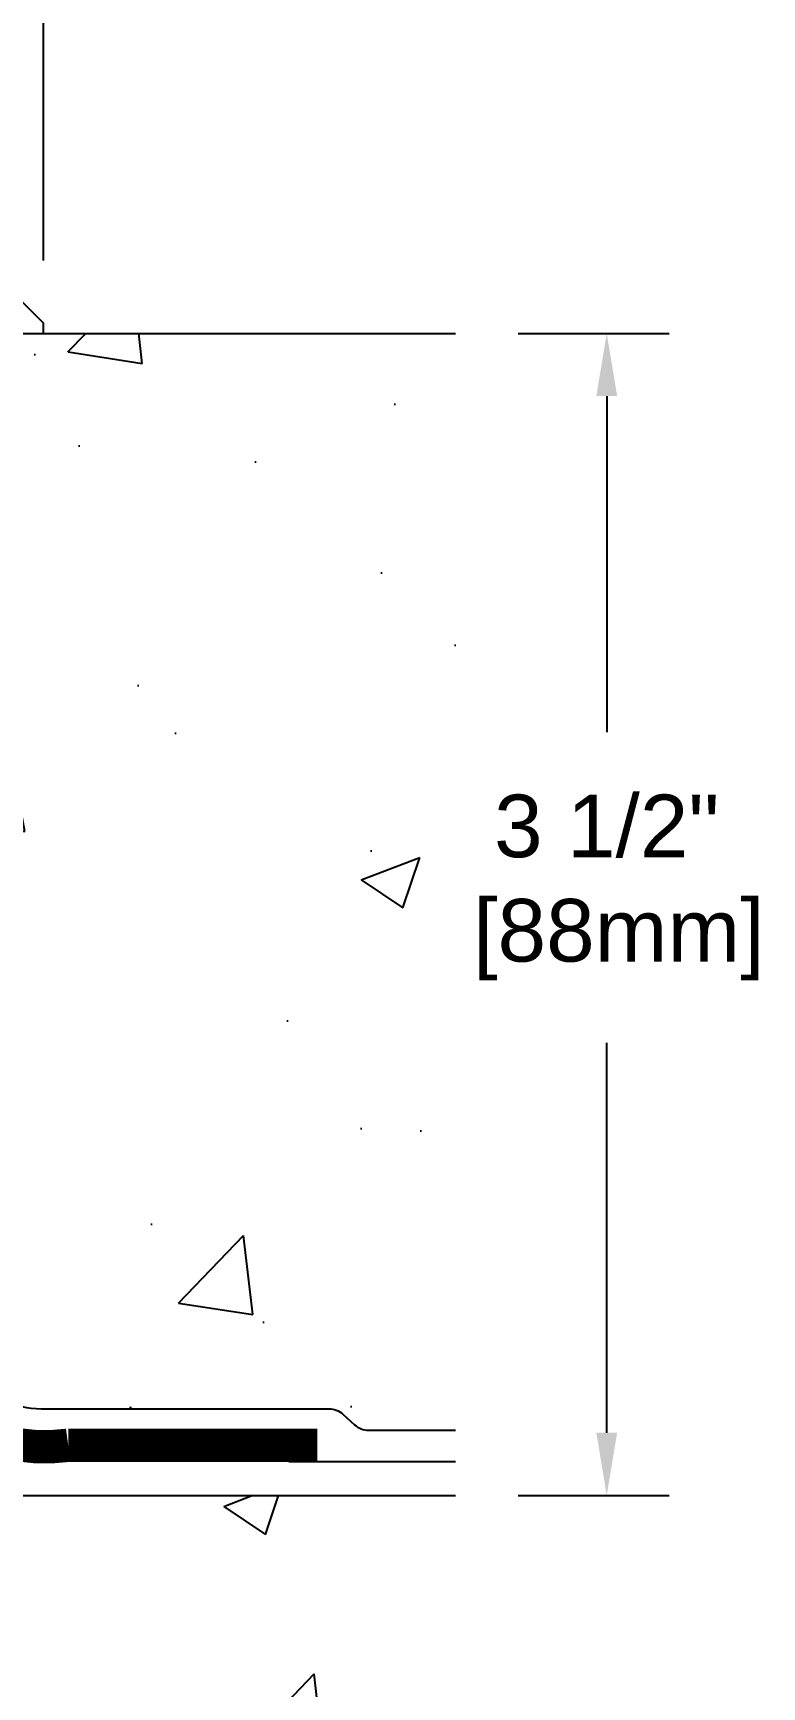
# Model space of a CAD drawing. Header units: inches. Extents: x 7.7 to 47.3, y -8.1 to 5.2.
# Drawn here: x 25.696 to 27.881, y -2.976 to 1.978 of the extents above; entities that cross this region are included whole.
import ezdxf

# ---------------------------------------------------------------- set-up
doc = ezdxf.new("R2010")
doc.units = ezdxf.units.IN
doc.header["$MEASUREMENT"] = 0
for name, color, linetype in [('Conditions', 1, 'Continuous'), ('Dimensions', 3, 'Continuous'), ('Fillers', 2, 'Continuous')]:
    doc.layers.add(name, color=color, linetype=linetype)
doc.styles.add('ARIAL', font='arial.ttf')
doc.dimstyles.new('Arial', dxfattribs={"dimscale": 1.5, "dimtxt": 0.125, "dimasz": 0.125, "dimexe": 0.125, "dimexo": 0.125, "dimgap": 0.125, "dimtad": 0, "dimtih": 1, "dimtoh": 1, "dimdec": 4, "dimzin": 0, "dimdsep": 46, "dimlunit": 4, "dimtxsty": 'ARIAL', "dimcen": 0.125, "dimadec": 0, "dimazin": 0, "dimtfac": 1, "dimtdec": 4, "dimtofl": 0, "dimtmove": 0, "dimatfit": 3, "dimfxl": 0, "dimfrac": 2, "dimtolj": 1, "dimtzin": 0, "dimarcsym": 0})

# ---------------------------------------------------------------- blocks, each defined once
blk = doc.blocks.new('*D26')
at = {"layer": 'Defpoints', "color": 0}
for p in [(26.96275184606649, 1.07789896189874), (26.96275184606649, -2.402224634712648), (27.41577892391273, -2.402224634712649)]:
    blk.add_point(p, dxfattribs=at)
at = {"layer": 'Dimensions', "color": 0, "lineweight": -2}
for p, q in [((27.15025184606649, 1.07789896189874), (27.60327892391273, 1.077898961898739)), ((27.41577892391273, 0.8903989618987395), (27.41577892391273, -0.1161318169146265)), ((27.41577892391273, -2.214724634712649), (27.41577892391273, -1.04715159863359)), ((27.15025184606649, -2.402224634712649), (27.60327892391273, -2.402224634712649))]:
    blk.add_line(p, q, dxfattribs=at)
at = {"layer": 'Dimensions', "color": 0}
for points in [[(27.38452892391273, 0.8903989618987395), (27.44702892391273, 0.8903989618987395), (27.41577892391273, 1.07789896189874)], [(27.38452892391273, -2.214724634712649), (27.44702892391273, -2.214724634712649), (27.41577892391273, -2.402224634712649)]]:
    blk.add_solid(points, dxfattribs=at)
at = {"layer": 'Dimensions', "color": 0, "insert": (27.41577892391273, -0.5816417077741036), "char_height": 0.1875, "attachment_point": 5, "style": 'ARIAL'}
blk.add_mtext('\\A1;3 1/2"\\P [88mm]', dxfattribs=at)
blk = doc.blocks.new('*D23')
at = {"layer": 'Defpoints', "color": 0}
for p in [(25.72689144216054, 3.095833699910354), (12.72939153860573, 1.109148960388083), (25.72689144216054, 1.109148960388088)]:
    blk.add_point(p, dxfattribs=at)
at = {"layer": 'Dimensions', "color": 0, "lineweight": -2}
for p, q in [((12.72939153860573, 1.296648960388083), (12.72939153860573, 3.283333699910354)), ((25.72689144216054, 1.296648960388088), (25.72689144216054, 3.283333699910354)), ((12.91689153860573, 3.095833699910354), (18.55647965545817, 3.095833699910354)), ((25.53939144216054, 3.095833699910354), (19.8998033253081, 3.095833699910354))]:
    blk.add_line(p, q, dxfattribs=at)
at = {"layer": 'Dimensions', "color": 0}
for points in [[(12.91689153860573, 3.127083699910354), (12.91689153860573, 3.064583699910354), (12.72939153860573, 3.095833699910354)], [(25.53939144216054, 3.127083699910354), (25.53939144216054, 3.064583699910354), (25.72689144216054, 3.095833699910354)]]:
    blk.add_solid(points, dxfattribs=at)
at = {"layer": 'Dimensions', "color": 0, "insert": (19.22814149038313, 3.095833699910354), "char_height": 0.1875, "attachment_point": 5, "style": 'ARIAL'}
blk.add_mtext('\\A1;DIM. "{\\fArial|b1|i0|c0|p34;B}"', dxfattribs=at)

msp = doc.modelspace()

# ---------------------------------------------------------------- hatches: boundary and pattern name
at = {"layer": 'Conditions'}
h = msp.add_hatch(dxfattribs=at)
h.set_pattern_fill('AR-CONC', color=256, scale=0.25, style=0)
h.set_pattern_definition([(49.99999999999999, (11.11652757109029, -8.392321944714148), (1.793150456501884, -0.1568803374564878), [0.1875, -2.0625]), (355, (11.11652757109029, -8.392321944714148), (-0.3468783340325, 1.88048033425003), [0.15, -1.65]), (100.4514, (11.26595677109029, -8.405395294714147), (1.446273454285054, 1.723598855152384), [0.1593504749999998, -1.752855279999998]), (46.18420000000001, (11.11652757109029, -7.892321944714148), (2.668102621564111, -0.4137975358225452), [0.28125, -3.09375]), (96.6356, (11.33886943359029, -7.926805212214148), (2.336656763871758, 2.435294677251104), [0.2390257199999998, -2.629282499999997]), (351.1842, (11.11652757109029, -7.892321944714148), (2.336654862834068, 2.435296502313312), [0.225, -2.475]), (21, (11.36652757109029, -8.017321944714148), (1.492267630296154, -1.006547226663347), [0.1875, -2.0625]), (326.0000000000001, (11.36652757109029, -8.017321944714148), (0.6082883298039543, 1.812875112617133), [0.15, -1.65]), (71.4514, (11.49088315359029, -8.101200959714149), (2.100556571453725, 0.806326241774881), [0.159350475, -1.75285528]), (37.50000000000001, (11.11652757109029, -8.392321944714148), (0.03039963829322667, 0.8322346345782787), [0, -1.63, 0, -1.675, 0, -1.65625]), (7.499999999999999, (11.11652757109029, -8.392321944714148), (0.6576738436053715, 0.9860292797059006), [0, -0.955, 0, -1.5925, 0, -0.63125]), (327.5, (10.55902757109029, -8.392321944714148), (1.334556090431023, -0.0563871793359495), [0, -0.625, 0, -1.95, 0, -2.5875]), (317.5, (10.30902757109029, -8.392321944714148), (1.457965423355966, 0.2502624558307941), [0, -0.8125, 0, -1.295, 0, -1.8375])])
h.paths.add_polyline_path([(25.08965042689526, -1.68645533600733, -0.2363382308555735), (25.28980390534085, -1.786660192340622), (25.51981210247997, -2.042565794834082, 0.2363382308555696), (25.71996558092556, -2.14277065116737), (26.58257087867958, -2.14277065116737, -0.1862621352433704), (26.62455704944242, -2.158973659205981), (26.6446818965282, -2.177224634712647), (26.96275184606649, -2.177224634712647), (26.96275184606649, 1.077898961898738), (23.30989461066951, 1.07789896189874), (23.30989459844302, 1.077898953470104), (23.30989459844302, -1.686455336007332)])
h = msp.add_hatch(dxfattribs=at)
h.set_pattern_fill('AR-CONC', color=256, scale=0.25, style=0)
h.set_pattern_definition([(49.99999999999999, (8.328553818925364, -6.442875566541434), (1.793150456501884, -0.1568803374564878), [0.1875, -2.0625]), (355, (8.328553818925364, -6.442875566541434), (-0.3468783340325, 1.88048033425003), [0.15, -1.65]), (100.4514, (8.477983018925364, -6.455948916541435), (1.446273454285054, 1.723598855152384), [0.1593504749999997, -1.752855279999997]), (46.18420000000001, (8.328553818925364, -5.942875566541434), (2.668102621564111, -0.4137975358225452), [0.28125, -3.09375]), (96.6356, (8.550895681425366, -5.977358834041435), (2.336656763871758, 2.435294677251104), [0.2390257199999998, -2.629282499999997]), (351.1842, (8.328553818925364, -5.942875566541434), (2.336654862834068, 2.435296502313312), [0.225, -2.475]), (21, (8.578553818925364, -6.067875566541434), (1.492267630296154, -1.006547226663347), [0.1875, -2.0625]), (326.0000000000001, (8.578553818925364, -6.067875566541434), (0.6082883298039543, 1.812875112617133), [0.15, -1.65]), (71.4514, (8.702909401425366, -6.151754581541435), (2.100556571453725, 0.806326241774881), [0.159350475, -1.75285528]), (37.50000000000001, (8.328553818925364, -6.442875566541434), (0.03039963829322667, 0.8322346345782787), [0, -1.63, 0, -1.675, 0, -1.65625]), (7.499999999999999, (8.328553818925364, -6.442875566541434), (0.6576738436053715, 0.9860292797059006), [0, -0.955, 0, -1.5925, 0, -0.63125]), (327.5, (7.771053818925367, -6.442875566541434), (1.334556090431023, -0.0563871793359495), [0, -0.625, 0, -1.95, 0, -2.5875]), (317.5, (7.521053818925367, -6.442875566541434), (1.457965423355966, 0.2502624558307941), [0, -0.8125, 0, -1.295, 0, -1.8375])])
h.paths.add_polyline_path([(23.52525184606649, -2.402224634712648), (21.46275184606649, -2.402224634712648), (21.46275184606649, -6.402224634712648), (26.96275184606649, -6.402224634712648), (26.96275184606649, -2.402224634712648), (23.90025184606649, -2.402224634712648), (23.90025184606649, -4.909241919250237), (23.88094097650128, -4.909241919250237), (23.90025184606649, -4.980116919250244), (23.90025184606649, -5.02661691925024), (23.88682845230783, -5.049866919250237), (23.53867523982515, -5.049866919250237), (23.5252518460665, -5.02661691925024), (23.52525184606649, -4.980116919250238), (23.54456271563171, -4.909241919250237), (23.52525184606649, -4.909241919250237)])
h.paths.add_polyline_path([(23.14723982355626, -5.448311509290526), (23.93451386857672, -5.448311509290526), (23.93451386857672, -5.957297838303716), (23.14723982355626, -5.957297838303716)], flags=24)
h.paths.add_polyline_path([(25.53235111169138, -3.218229471780172), (27.7118787378851, -3.218229471780172), (27.7118787378851, -3.873882609570077), (25.53235111169138, -3.873882609570077)], flags=9)

# ---------------------------------------------------------------- linework, layer by layer
msp.add_lwpolyline([(12.72939153860573, 1.077898960388083), (25.72689144216054, 1.077898960388088), (25.72689144216054, 1.109148960388088), (25.57064144216054, 1.265398960388088), (12.88564153860573, 1.265398960388083), (12.72939153860573, 1.109148960388083)], close=True)
for p, q in [((23.30989459844302, 1.077898961898736), (26.96275184606649, 1.07789896189874)), ((26.96275184606649, -2.301934193671403), (26.46250138767418, -2.301934193671403))]:
    msp.add_line(p, q, dxfattribs=at)
msp.add_lwpolyline([(23.30989459844302, 1.077898961898736), (23.30989459844302, -1.68645533600733), (25.08965042689526, -1.68645533600733, -0.236338230855574), (25.28980390534085, -1.786660192340622), (25.51981210247997, -2.042565794834082, 0.2363382308555695), (25.71996558092556, -2.14277065116737), (26.58257087867958, -2.14277065116737, -0.1862621352433893), (26.62455704944242, -2.158973659205983), (26.65960008512884, -2.190753755882795, 0.1862621352433767), (26.70158625589169, -2.206956763921407), (26.96275184606649, -2.206956763921407)], format="xyb", dxfattribs=at)
msp.add_lwpolyline([(21.46275184606649, -6.402224634712648), (21.46275184606649, -2.402224634712648), (26.96275184606649, -2.402224634712648)], dxfattribs=at)
at = {"layer": 'Fillers', "const_width": 0.1}
msp.add_lwpolyline([(26.54775831786212, -2.25222463471265), (25.80130392652593, -2.25222463471265, -0.297016365880949), (25.28791982609303, -2.009086772235405, 0.2838842255240975), (24.94934080496021, -1.802602619227925), (22.73792780418795, -1.802602619227925, -0.4058086447974758), (22.60407653352512, -1.665589640817251), (22.60407653352512, -1.665589640817251), (22.83775184606649, -1.233408331255898), (22.76275184606649, 0.6923837273550966, 0.8582024731276421), (22.43704411161574, 0.6923837273550966, 0.05493737734691288), (22.49638047397023, 0.1539772614788895, -0.1788182036553834)], format="xyb", dxfattribs=at)

# ---------------------------------------------------------------- dimensions: what is measured, and where the dimension line sits
at = {"layer": 'Dimensions'}
dim = msp.add_linear_dim(base=(25.72689144216054, 3.095833699910354), p1=(12.72939153860573, 1.109148960388083), p2=(25.72689144216054, 1.109148960388088), text='DIM. "{\\fArial|b1|i0|c0|p34;B}"', dimstyle='Arial', override={"dimpost": '\\X'}, dxfattribs=at)
dim.commit()
dim.dimension.update_dxf_attribs({"geometry": '*D23', "text_midpoint": (19.22814149038313, 3.095833699910354)})
dim = msp.add_linear_dim(base=(27.41577892391273, -2.402224634712649), p1=(26.96275184606649, 1.07789896189874), p2=(26.96275184606649, -2.402224634712648), angle=90, dimstyle='Arial', override={"dimpost": '\\X'}, dxfattribs=at)
dim.commit()
dim.dimension.update_dxf_attribs({"geometry": '*D26', "text_midpoint": (27.41577892391273, -0.5816417077741036), "dimtype": 160})

doc.saveas('drawing.dxf')
